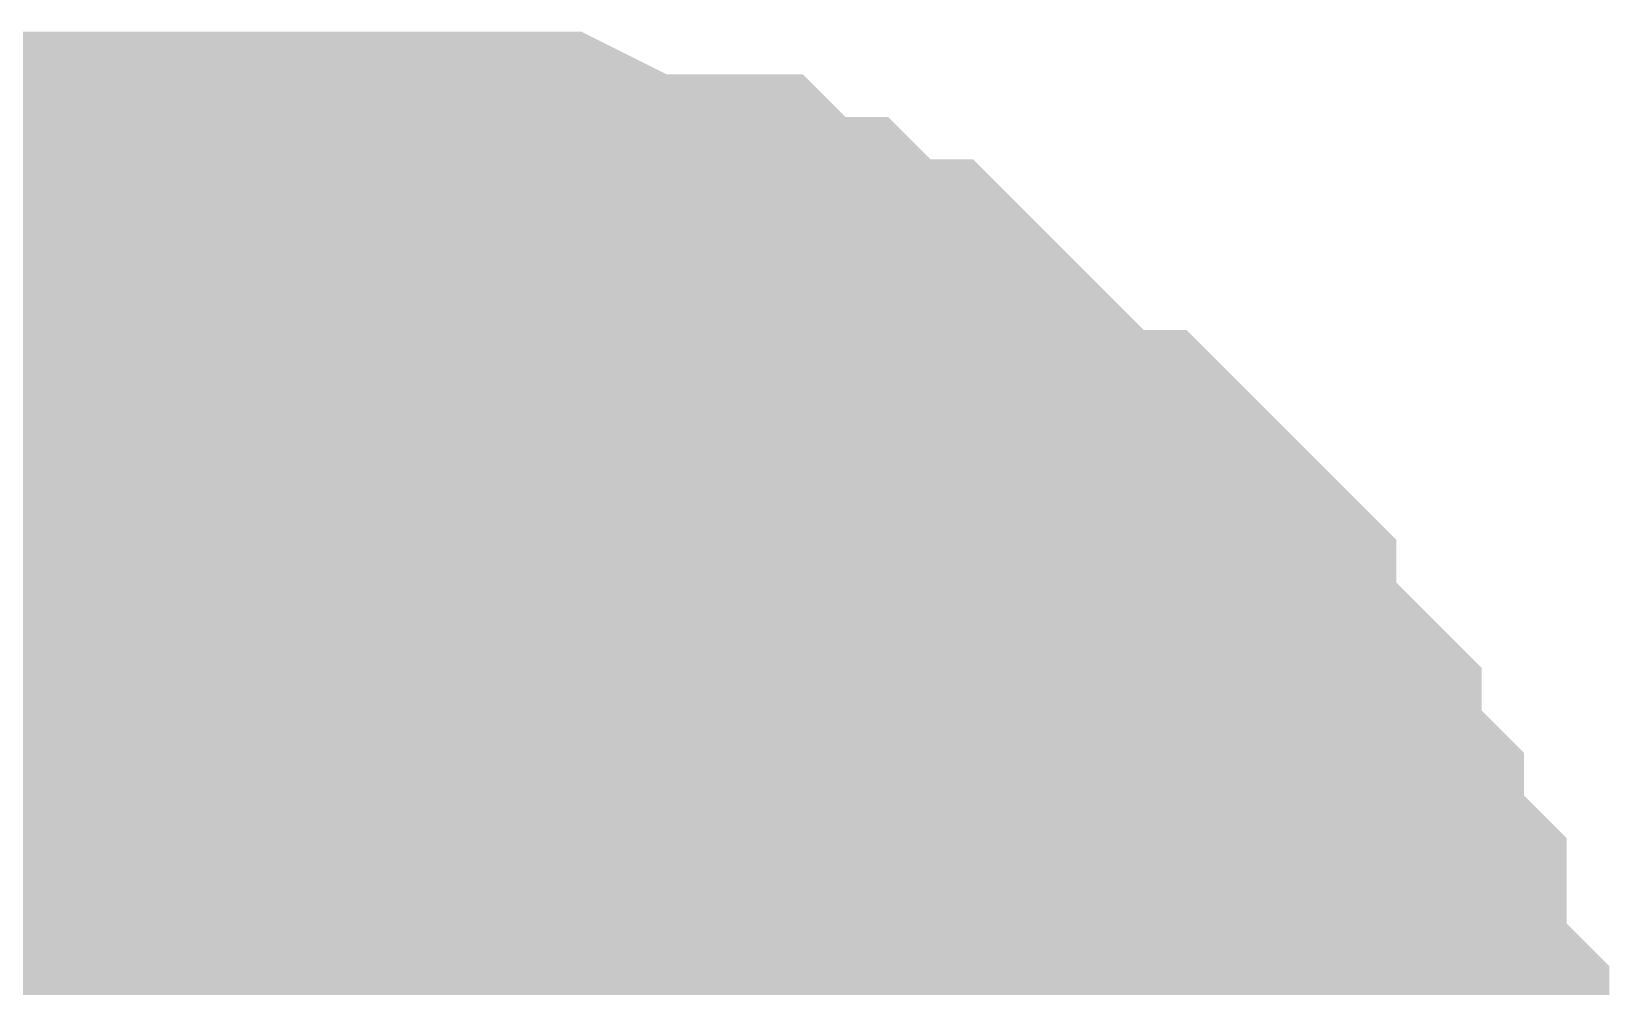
# Model space of a CAD drawing. Header units: inches. Extents: x 0 to 594, y 0 to 420.
# Drawn here: x 537.348 to 538.177, y 135.154 to 135.655 of the extents above; entities that cross this region are included whole.
import ezdxf

# ---------------------------------------------------------------- set-up
doc = ezdxf.new("R2010")
doc.units = ezdxf.units.IN
doc.layers.add('Sheet', color=255, linetype='Continuous')

msp = doc.modelspace()

# ---------------------------------------------------------------- linework, layer by layer
at = {"layer": 'Sheet'}
for points in [[(537.17579, 135.39356, 0.29972, 0.29972, 0), (537.19819, 135.41596, 0.29972, 0.29972, 0), (537.22059, 135.41596, 0.29972, 0.29972, 0), (537.24299, 135.43835, 0.29972, 0.29972, 0), (537.26539, 135.43835, 0.29972, 0.29972, 0), (537.28778, 135.46075, 0.29972, 0.29972, 0), (537.31018, 135.46075, 0.29972, 0.29972, 0), (537.33258, 135.48315, 0.29972, 0.29972, 0), (537.35498, 135.48315, 0.29972, 0.29972, 0), (537.37738, 135.48315, 0.29972, 0.29972, 0), (537.39977, 135.50555, 0.29972, 0.29972, 0), (537.42217, 135.50555, 0.29972, 0.29972, 0), (537.46697, 135.50555, 0.29972, 0.29972, 0), (537.48937, 135.50555, 0.29972, 0.29972, 0), (537.51177, 135.50555, 0.29972, 0.29972, 0)], [(537.17579, 135.39356, 0.29972, 0.29972, 0), (537.19819, 135.41596, 0.29972, 0.29972, 0), (537.22059, 135.41596, 0.29972, 0.29972, 0), (537.24299, 135.43835, 0.29972, 0.29972, 0), (537.26539, 135.43835, 0.29972, 0.29972, 0), (537.28778, 135.46075, 0.29972, 0.29972, 0), (537.31018, 135.46075, 0.29972, 0.29972, 0), (537.33258, 135.48315, 0.29972, 0.29972, 0), (537.35498, 135.48315, 0.29972, 0.29972, 0), (537.37738, 135.48315, 0.29972, 0.29972, 0), (537.39977, 135.50555, 0.29972, 0.29972, 0), (537.42217, 135.50555, 0.29972, 0.29972, 0), (537.46697, 135.50555, 0.29972, 0.29972, 0), (537.48937, 135.50555, 0.29972, 0.29972, 0), (537.51177, 135.50555, 0.29972, 0.29972, 0)], [(537.17579, 135.39356, 0.29972, 0.29972, 0), (537.19819, 135.41596, 0.29972, 0.29972, 0), (537.22059, 135.41596, 0.29972, 0.29972, 0), (537.24299, 135.43835, 0.29972, 0.29972, 0), (537.26539, 135.43835, 0.29972, 0.29972, 0), (537.28778, 135.46075, 0.29972, 0.29972, 0), (537.31018, 135.46075, 0.29972, 0.29972, 0), (537.33258, 135.48315, 0.29972, 0.29972, 0), (537.35498, 135.48315, 0.29972, 0.29972, 0), (537.37738, 135.48315, 0.29972, 0.29972, 0), (537.39977, 135.50555, 0.29972, 0.29972, 0), (537.42217, 135.50555, 0.29972, 0.29972, 0), (537.46697, 135.50555, 0.29972, 0.29972, 0), (537.48937, 135.50555, 0.29972, 0.29972, 0), (537.51177, 135.50555, 0.29972, 0.29972, 0)], [(537.17579, 135.39356, 0.29972, 0.29972, 0), (537.19819, 135.41596, 0.29972, 0.29972, 0), (537.22059, 135.41596, 0.29972, 0.29972, 0), (537.24299, 135.43835, 0.29972, 0.29972, 0), (537.26539, 135.43835, 0.29972, 0.29972, 0), (537.28778, 135.46075, 0.29972, 0.29972, 0), (537.31018, 135.46075, 0.29972, 0.29972, 0), (537.33258, 135.48315, 0.29972, 0.29972, 0), (537.35498, 135.48315, 0.29972, 0.29972, 0), (537.37738, 135.48315, 0.29972, 0.29972, 0), (537.39977, 135.50555, 0.29972, 0.29972, 0), (537.42217, 135.50555, 0.29972, 0.29972, 0), (537.46697, 135.50555, 0.29972, 0.29972, 0), (537.48937, 135.50555, 0.29972, 0.29972, 0), (537.51177, 135.50555, 0.29972, 0.29972, 0)], [(537.17579, 135.39356, 0.29972, 0.29972, 0), (537.19819, 135.41596, 0.29972, 0.29972, 0), (537.22059, 135.41596, 0.29972, 0.29972, 0), (537.24299, 135.43835, 0.29972, 0.29972, 0), (537.26539, 135.43835, 0.29972, 0.29972, 0), (537.28778, 135.46075, 0.29972, 0.29972, 0), (537.31018, 135.46075, 0.29972, 0.29972, 0), (537.33258, 135.48315, 0.29972, 0.29972, 0), (537.35498, 135.48315, 0.29972, 0.29972, 0), (537.37738, 135.48315, 0.29972, 0.29972, 0), (537.39977, 135.50555, 0.29972, 0.29972, 0), (537.42217, 135.50555, 0.29972, 0.29972, 0), (537.46697, 135.50555, 0.29972, 0.29972, 0), (537.48937, 135.50555, 0.29972, 0.29972, 0), (537.51177, 135.50555, 0.29972, 0.29972, 0)], [(537.51177, 135.50555, 0.29972, 0.29972, 0), (537.51177, 135.50555, 0.29972, 0.29972, 0)], [(537.51177, 135.50555, 0.29972, 0.29972, 0), (537.53416, 135.50555, 0.29972, 0.29972, 0), (537.55656, 135.50555, 0.29972, 0.29972, 0), (537.57896, 135.50555, 0.29972, 0.29972, 0), (537.60136, 135.50555, 0.29972, 0.29972, 0), (537.64615, 135.48315, 0.29972, 0.29972, 0), (537.66855, 135.48315, 0.29972, 0.29972, 0), (537.69095, 135.48315, 0.29972, 0.29972, 0), (537.71335, 135.46075, 0.29972, 0.29972, 0), (537.73575, 135.46075, 0.29972, 0.29972, 0), (537.75815, 135.43835, 0.29972, 0.29972, 0), (537.78054, 135.43835, 0.29972, 0.29972, 0), (537.80294, 135.41596, 0.29972, 0.29972, 0), (537.80294, 135.41596, 0.29972, 0.29972, 0), (537.82534, 135.39356, 0.29972, 0.29972, 0), (537.84774, 135.37116, 0.29972, 0.29972, 0), (537.87014, 135.34876, 0.29972, 0.29972, 0), (537.89253, 135.34876, 0.29972, 0.29972, 0), (537.91493, 135.32637, 0.29972, 0.29972, 0), (537.91493, 135.30397, 0.29972, 0.29972, 0), (537.93733, 135.28157, 0.29972, 0.29972, 0), (537.95973, 135.25917, 0.29972, 0.29972, 0), (537.95973, 135.23677, 0.29972, 0.29972, 0), (537.98213, 135.21438, 0.29972, 0.29972, 0), (537.98213, 135.19198, 0.29972, 0.29972, 0), (538.00453, 135.16958, 0.29972, 0.29972, 0), (538.00453, 135.14718, 0.29972, 0.29972, 0), (538.00453, 135.12479, 0.29972, 0.29972, 0), (538.02692, 135.10239, 0.29972, 0.29972, 0), (538.02692, 135.07999, 0.29972, 0.29972, 0), (538.02692, 135.0352, 0.29972, 0.29972, 0), (538.02692, 135.0128, 0.29972, 0.29972, 0), (538.02692, 134.9904, 0.29972, 0.29972, 0)], [(537.51177, 135.50555, 0.29972, 0.29972, 0), (537.51177, 135.50555, 0.29972, 0.29972, 0)], [(537.51177, 135.50555, 0.29972, 0.29972, 0), (537.53416, 135.50555, 0.29972, 0.29972, 0), (537.55656, 135.50555, 0.29972, 0.29972, 0), (537.57896, 135.50555, 0.29972, 0.29972, 0), (537.60136, 135.50555, 0.29972, 0.29972, 0), (537.64615, 135.48315, 0.29972, 0.29972, 0), (537.66855, 135.48315, 0.29972, 0.29972, 0), (537.69095, 135.48315, 0.29972, 0.29972, 0), (537.71335, 135.46075, 0.29972, 0.29972, 0), (537.73575, 135.46075, 0.29972, 0.29972, 0), (537.75815, 135.43835, 0.29972, 0.29972, 0), (537.78054, 135.43835, 0.29972, 0.29972, 0), (537.80294, 135.41596, 0.29972, 0.29972, 0), (537.80294, 135.41596, 0.29972, 0.29972, 0), (537.82534, 135.39356, 0.29972, 0.29972, 0), (537.84774, 135.37116, 0.29972, 0.29972, 0), (537.87014, 135.34876, 0.29972, 0.29972, 0), (537.89253, 135.34876, 0.29972, 0.29972, 0), (537.91493, 135.32637, 0.29972, 0.29972, 0), (537.91493, 135.30397, 0.29972, 0.29972, 0), (537.93733, 135.28157, 0.29972, 0.29972, 0), (537.95973, 135.25917, 0.29972, 0.29972, 0), (537.95973, 135.23677, 0.29972, 0.29972, 0), (537.98213, 135.21438, 0.29972, 0.29972, 0), (537.98213, 135.19198, 0.29972, 0.29972, 0), (538.00453, 135.16958, 0.29972, 0.29972, 0), (538.00453, 135.14718, 0.29972, 0.29972, 0), (538.00453, 135.12479, 0.29972, 0.29972, 0), (538.02692, 135.10239, 0.29972, 0.29972, 0), (538.02692, 135.07999, 0.29972, 0.29972, 0), (538.02692, 135.0352, 0.29972, 0.29972, 0), (538.02692, 135.0128, 0.29972, 0.29972, 0), (538.02692, 134.9904, 0.29972, 0.29972, 0)], [(537.51177, 135.50555, 0.29972, 0.29972, 0), (537.51177, 135.50555, 0.29972, 0.29972, 0)], [(537.51177, 135.50555, 0.29972, 0.29972, 0), (537.53416, 135.50555, 0.29972, 0.29972, 0), (537.55656, 135.50555, 0.29972, 0.29972, 0), (537.57896, 135.50555, 0.29972, 0.29972, 0), (537.60136, 135.50555, 0.29972, 0.29972, 0), (537.64615, 135.48315, 0.29972, 0.29972, 0), (537.66855, 135.48315, 0.29972, 0.29972, 0), (537.69095, 135.48315, 0.29972, 0.29972, 0), (537.71335, 135.46075, 0.29972, 0.29972, 0), (537.73575, 135.46075, 0.29972, 0.29972, 0), (537.75815, 135.43835, 0.29972, 0.29972, 0), (537.78054, 135.43835, 0.29972, 0.29972, 0), (537.80294, 135.41596, 0.29972, 0.29972, 0), (537.80294, 135.41596, 0.29972, 0.29972, 0), (537.82534, 135.39356, 0.29972, 0.29972, 0), (537.84774, 135.37116, 0.29972, 0.29972, 0), (537.87014, 135.34876, 0.29972, 0.29972, 0), (537.89253, 135.34876, 0.29972, 0.29972, 0), (537.91493, 135.32637, 0.29972, 0.29972, 0), (537.91493, 135.30397, 0.29972, 0.29972, 0), (537.93733, 135.28157, 0.29972, 0.29972, 0), (537.95973, 135.25917, 0.29972, 0.29972, 0), (537.95973, 135.23677, 0.29972, 0.29972, 0), (537.98213, 135.21438, 0.29972, 0.29972, 0), (537.98213, 135.19198, 0.29972, 0.29972, 0), (538.00453, 135.16958, 0.29972, 0.29972, 0), (538.00453, 135.14718, 0.29972, 0.29972, 0), (538.00453, 135.12479, 0.29972, 0.29972, 0), (538.02692, 135.10239, 0.29972, 0.29972, 0), (538.02692, 135.07999, 0.29972, 0.29972, 0), (538.02692, 135.0352, 0.29972, 0.29972, 0), (538.02692, 135.0128, 0.29972, 0.29972, 0), (538.02692, 134.9904, 0.29972, 0.29972, 0)], [(537.51177, 135.50555, 0.29972, 0.29972, 0), (537.51177, 135.50555, 0.29972, 0.29972, 0)], [(537.51177, 135.50555, 0.29972, 0.29972, 0), (537.53416, 135.50555, 0.29972, 0.29972, 0), (537.55656, 135.50555, 0.29972, 0.29972, 0), (537.57896, 135.50555, 0.29972, 0.29972, 0), (537.60136, 135.50555, 0.29972, 0.29972, 0), (537.64615, 135.48315, 0.29972, 0.29972, 0), (537.66855, 135.48315, 0.29972, 0.29972, 0), (537.69095, 135.48315, 0.29972, 0.29972, 0), (537.71335, 135.46075, 0.29972, 0.29972, 0), (537.73575, 135.46075, 0.29972, 0.29972, 0), (537.75815, 135.43835, 0.29972, 0.29972, 0), (537.78054, 135.43835, 0.29972, 0.29972, 0), (537.80294, 135.41596, 0.29972, 0.29972, 0), (537.80294, 135.41596, 0.29972, 0.29972, 0), (537.82534, 135.39356, 0.29972, 0.29972, 0), (537.84774, 135.37116, 0.29972, 0.29972, 0), (537.87014, 135.34876, 0.29972, 0.29972, 0), (537.89253, 135.34876, 0.29972, 0.29972, 0), (537.91493, 135.32637, 0.29972, 0.29972, 0), (537.91493, 135.30397, 0.29972, 0.29972, 0), (537.93733, 135.28157, 0.29972, 0.29972, 0), (537.95973, 135.25917, 0.29972, 0.29972, 0), (537.95973, 135.23677, 0.29972, 0.29972, 0), (537.98213, 135.21438, 0.29972, 0.29972, 0), (537.98213, 135.19198, 0.29972, 0.29972, 0), (538.00453, 135.16958, 0.29972, 0.29972, 0), (538.00453, 135.14718, 0.29972, 0.29972, 0), (538.00453, 135.12479, 0.29972, 0.29972, 0), (538.02692, 135.10239, 0.29972, 0.29972, 0), (538.02692, 135.07999, 0.29972, 0.29972, 0), (538.02692, 135.0352, 0.29972, 0.29972, 0), (538.02692, 135.0128, 0.29972, 0.29972, 0), (538.02692, 134.9904, 0.29972, 0.29972, 0)], [(537.51177, 135.50555, 0.29972, 0.29972, 0), (537.51177, 135.50555, 0.29972, 0.29972, 0)], [(537.51177, 135.50555, 0.29972, 0.29972, 0), (537.53416, 135.50555, 0.29972, 0.29972, 0), (537.55656, 135.50555, 0.29972, 0.29972, 0), (537.57896, 135.50555, 0.29972, 0.29972, 0), (537.60136, 135.50555, 0.29972, 0.29972, 0), (537.64615, 135.48315, 0.29972, 0.29972, 0), (537.66855, 135.48315, 0.29972, 0.29972, 0), (537.69095, 135.48315, 0.29972, 0.29972, 0), (537.71335, 135.46075, 0.29972, 0.29972, 0), (537.73575, 135.46075, 0.29972, 0.29972, 0), (537.75815, 135.43835, 0.29972, 0.29972, 0), (537.78054, 135.43835, 0.29972, 0.29972, 0), (537.80294, 135.41596, 0.29972, 0.29972, 0), (537.80294, 135.41596, 0.29972, 0.29972, 0), (537.82534, 135.39356, 0.29972, 0.29972, 0), (537.84774, 135.37116, 0.29972, 0.29972, 0), (537.87014, 135.34876, 0.29972, 0.29972, 0), (537.89253, 135.34876, 0.29972, 0.29972, 0), (537.91493, 135.32637, 0.29972, 0.29972, 0), (537.91493, 135.30397, 0.29972, 0.29972, 0), (537.93733, 135.28157, 0.29972, 0.29972, 0), (537.95973, 135.25917, 0.29972, 0.29972, 0), (537.95973, 135.23677, 0.29972, 0.29972, 0), (537.98213, 135.21438, 0.29972, 0.29972, 0), (537.98213, 135.19198, 0.29972, 0.29972, 0), (538.00453, 135.16958, 0.29972, 0.29972, 0), (538.00453, 135.14718, 0.29972, 0.29972, 0), (538.00453, 135.12479, 0.29972, 0.29972, 0), (538.02692, 135.10239, 0.29972, 0.29972, 0), (538.02692, 135.07999, 0.29972, 0.29972, 0), (538.02692, 135.0352, 0.29972, 0.29972, 0), (538.02692, 135.0128, 0.29972, 0.29972, 0), (538.02692, 134.9904, 0.29972, 0.29972, 0)], [(537.28778, 135.46075, 0.09906, 0.09906, 0), (537.31018, 135.46075, 0.09906, 0.09906, 0), (537.33258, 135.48315, 0.09906, 0.09906, 0), (537.35498, 135.48315, 0.09906, 0.09906, 0), (537.37738, 135.48315, 0.09906, 0.09906, 0), (537.39977, 135.50555, 0.09906, 0.09906, 0), (537.42217, 135.50555, 0.09906, 0.09906, 0), (537.46697, 135.50555, 0.09906, 0.09906, 0), (537.48937, 135.50555, 0.09906, 0.09906, 0), (537.51177, 135.50555, 0.09906, 0.09906, 0)], [(537.28778, 135.46075, 0.09906, 0.09906, 0), (537.31018, 135.46075, 0.09906, 0.09906, 0), (537.33258, 135.48315, 0.09906, 0.09906, 0), (537.35498, 135.48315, 0.09906, 0.09906, 0), (537.37738, 135.48315, 0.09906, 0.09906, 0), (537.39977, 135.50555, 0.09906, 0.09906, 0), (537.42217, 135.50555, 0.09906, 0.09906, 0), (537.46697, 135.50555, 0.09906, 0.09906, 0), (537.48937, 135.50555, 0.09906, 0.09906, 0), (537.51177, 135.50555, 0.09906, 0.09906, 0)], [(537.28778, 135.46075, 0.09906, 0.09906, 0), (537.31018, 135.46075, 0.09906, 0.09906, 0), (537.33258, 135.48315, 0.09906, 0.09906, 0), (537.35498, 135.48315, 0.09906, 0.09906, 0), (537.37738, 135.48315, 0.09906, 0.09906, 0), (537.39977, 135.50555, 0.09906, 0.09906, 0), (537.42217, 135.50555, 0.09906, 0.09906, 0), (537.46697, 135.50555, 0.09906, 0.09906, 0), (537.48937, 135.50555, 0.09906, 0.09906, 0), (537.51177, 135.50555, 0.09906, 0.09906, 0)], [(537.28778, 135.46075, 0.09906, 0.09906, 0), (537.31018, 135.46075, 0.09906, 0.09906, 0), (537.33258, 135.48315, 0.09906, 0.09906, 0), (537.35498, 135.48315, 0.09906, 0.09906, 0), (537.37738, 135.48315, 0.09906, 0.09906, 0), (537.39977, 135.50555, 0.09906, 0.09906, 0), (537.42217, 135.50555, 0.09906, 0.09906, 0), (537.46697, 135.50555, 0.09906, 0.09906, 0), (537.48937, 135.50555, 0.09906, 0.09906, 0), (537.51177, 135.50555, 0.09906, 0.09906, 0)], [(537.28778, 135.46075, 0.09906, 0.09906, 0), (537.31018, 135.46075, 0.09906, 0.09906, 0), (537.33258, 135.48315, 0.09906, 0.09906, 0), (537.35498, 135.48315, 0.09906, 0.09906, 0), (537.37738, 135.48315, 0.09906, 0.09906, 0), (537.39977, 135.50555, 0.09906, 0.09906, 0), (537.42217, 135.50555, 0.09906, 0.09906, 0), (537.46697, 135.50555, 0.09906, 0.09906, 0), (537.48937, 135.50555, 0.09906, 0.09906, 0), (537.51177, 135.50555, 0.09906, 0.09906, 0)], [(537.51177, 135.50555, 0.09906, 0.09906, 0), (537.51177, 135.50555, 0.09906, 0.09906, 0)], [(537.51177, 135.50555, 0.09906, 0.09906, 0), (537.53416, 135.50555, 0.09906, 0.09906, 0), (537.55656, 135.50555, 0.09906, 0.09906, 0), (537.57896, 135.50555, 0.09906, 0.09906, 0), (537.60136, 135.50555, 0.09906, 0.09906, 0), (537.64615, 135.48315, 0.09906, 0.09906, 0), (537.66855, 135.48315, 0.09906, 0.09906, 0), (537.69095, 135.48315, 0.09906, 0.09906, 0), (537.71335, 135.46075, 0.09906, 0.09906, 0), (537.73575, 135.46075, 0.09906, 0.09906, 0), (537.75815, 135.43835, 0.09906, 0.09906, 0), (537.78054, 135.43835, 0.09906, 0.09906, 0), (537.80294, 135.41596, 0.09906, 0.09906, 0), (537.80294, 135.41596, 0.09906, 0.09906, 0), (537.82534, 135.39356, 0.09906, 0.09906, 0), (537.84774, 135.37116, 0.09906, 0.09906, 0), (537.87014, 135.34876, 0.09906, 0.09906, 0), (537.89253, 135.34876, 0.09906, 0.09906, 0), (537.91493, 135.32637, 0.09906, 0.09906, 0), (537.91493, 135.30397, 0.09906, 0.09906, 0), (537.93733, 135.28157, 0.09906, 0.09906, 0), (537.95973, 135.25917, 0.09906, 0.09906, 0), (537.95973, 135.23677, 0.09906, 0.09906, 0), (537.98213, 135.21438, 0.09906, 0.09906, 0), (537.98213, 135.19198, 0.09906, 0.09906, 0), (538.00453, 135.16958, 0.09906, 0.09906, 0), (538.00453, 135.14718, 0.09906, 0.09906, 0), (538.00453, 135.12479, 0.09906, 0.09906, 0), (538.02692, 135.10239, 0.09906, 0.09906, 0)], [(537.51177, 135.50555, 0.09906, 0.09906, 0), (537.51177, 135.50555, 0.09906, 0.09906, 0)], [(537.51177, 135.50555, 0.09906, 0.09906, 0), (537.53416, 135.50555, 0.09906, 0.09906, 0), (537.55656, 135.50555, 0.09906, 0.09906, 0), (537.57896, 135.50555, 0.09906, 0.09906, 0), (537.60136, 135.50555, 0.09906, 0.09906, 0), (537.64615, 135.48315, 0.09906, 0.09906, 0), (537.66855, 135.48315, 0.09906, 0.09906, 0), (537.69095, 135.48315, 0.09906, 0.09906, 0), (537.71335, 135.46075, 0.09906, 0.09906, 0), (537.73575, 135.46075, 0.09906, 0.09906, 0), (537.75815, 135.43835, 0.09906, 0.09906, 0), (537.78054, 135.43835, 0.09906, 0.09906, 0), (537.80294, 135.41596, 0.09906, 0.09906, 0), (537.80294, 135.41596, 0.09906, 0.09906, 0), (537.82534, 135.39356, 0.09906, 0.09906, 0), (537.84774, 135.37116, 0.09906, 0.09906, 0), (537.87014, 135.34876, 0.09906, 0.09906, 0), (537.89253, 135.34876, 0.09906, 0.09906, 0), (537.91493, 135.32637, 0.09906, 0.09906, 0), (537.91493, 135.30397, 0.09906, 0.09906, 0), (537.93733, 135.28157, 0.09906, 0.09906, 0), (537.95973, 135.25917, 0.09906, 0.09906, 0), (537.95973, 135.23677, 0.09906, 0.09906, 0), (537.98213, 135.21438, 0.09906, 0.09906, 0), (537.98213, 135.19198, 0.09906, 0.09906, 0), (538.00453, 135.16958, 0.09906, 0.09906, 0), (538.00453, 135.14718, 0.09906, 0.09906, 0), (538.00453, 135.12479, 0.09906, 0.09906, 0), (538.02692, 135.10239, 0.09906, 0.09906, 0)], [(537.51177, 135.50555, 0.09906, 0.09906, 0), (537.51177, 135.50555, 0.09906, 0.09906, 0)], [(537.51177, 135.50555, 0.09906, 0.09906, 0), (537.53416, 135.50555, 0.09906, 0.09906, 0), (537.55656, 135.50555, 0.09906, 0.09906, 0), (537.57896, 135.50555, 0.09906, 0.09906, 0), (537.60136, 135.50555, 0.09906, 0.09906, 0), (537.64615, 135.48315, 0.09906, 0.09906, 0), (537.66855, 135.48315, 0.09906, 0.09906, 0), (537.69095, 135.48315, 0.09906, 0.09906, 0), (537.71335, 135.46075, 0.09906, 0.09906, 0), (537.73575, 135.46075, 0.09906, 0.09906, 0), (537.75815, 135.43835, 0.09906, 0.09906, 0), (537.78054, 135.43835, 0.09906, 0.09906, 0), (537.80294, 135.41596, 0.09906, 0.09906, 0), (537.80294, 135.41596, 0.09906, 0.09906, 0), (537.82534, 135.39356, 0.09906, 0.09906, 0), (537.84774, 135.37116, 0.09906, 0.09906, 0), (537.87014, 135.34876, 0.09906, 0.09906, 0), (537.89253, 135.34876, 0.09906, 0.09906, 0), (537.91493, 135.32637, 0.09906, 0.09906, 0), (537.91493, 135.30397, 0.09906, 0.09906, 0), (537.93733, 135.28157, 0.09906, 0.09906, 0), (537.95973, 135.25917, 0.09906, 0.09906, 0), (537.95973, 135.23677, 0.09906, 0.09906, 0), (537.98213, 135.21438, 0.09906, 0.09906, 0), (537.98213, 135.19198, 0.09906, 0.09906, 0), (538.00453, 135.16958, 0.09906, 0.09906, 0), (538.00453, 135.14718, 0.09906, 0.09906, 0), (538.00453, 135.12479, 0.09906, 0.09906, 0), (538.02692, 135.10239, 0.09906, 0.09906, 0)], [(537.51177, 135.50555, 0.09906, 0.09906, 0), (537.51177, 135.50555, 0.09906, 0.09906, 0)], [(537.51177, 135.50555, 0.09906, 0.09906, 0), (537.53416, 135.50555, 0.09906, 0.09906, 0), (537.55656, 135.50555, 0.09906, 0.09906, 0), (537.57896, 135.50555, 0.09906, 0.09906, 0), (537.60136, 135.50555, 0.09906, 0.09906, 0), (537.64615, 135.48315, 0.09906, 0.09906, 0), (537.66855, 135.48315, 0.09906, 0.09906, 0), (537.69095, 135.48315, 0.09906, 0.09906, 0), (537.71335, 135.46075, 0.09906, 0.09906, 0), (537.73575, 135.46075, 0.09906, 0.09906, 0), (537.75815, 135.43835, 0.09906, 0.09906, 0), (537.78054, 135.43835, 0.09906, 0.09906, 0), (537.80294, 135.41596, 0.09906, 0.09906, 0), (537.80294, 135.41596, 0.09906, 0.09906, 0), (537.82534, 135.39356, 0.09906, 0.09906, 0), (537.84774, 135.37116, 0.09906, 0.09906, 0), (537.87014, 135.34876, 0.09906, 0.09906, 0), (537.89253, 135.34876, 0.09906, 0.09906, 0), (537.91493, 135.32637, 0.09906, 0.09906, 0), (537.91493, 135.30397, 0.09906, 0.09906, 0), (537.93733, 135.28157, 0.09906, 0.09906, 0), (537.95973, 135.25917, 0.09906, 0.09906, 0), (537.95973, 135.23677, 0.09906, 0.09906, 0), (537.98213, 135.21438, 0.09906, 0.09906, 0), (537.98213, 135.19198, 0.09906, 0.09906, 0), (538.00453, 135.16958, 0.09906, 0.09906, 0), (538.00453, 135.14718, 0.09906, 0.09906, 0), (538.00453, 135.12479, 0.09906, 0.09906, 0), (538.02692, 135.10239, 0.09906, 0.09906, 0)], [(537.51177, 135.50555, 0.09906, 0.09906, 0), (537.51177, 135.50555, 0.09906, 0.09906, 0)], [(537.51177, 135.50555, 0.09906, 0.09906, 0), (537.53416, 135.50555, 0.09906, 0.09906, 0), (537.55656, 135.50555, 0.09906, 0.09906, 0), (537.57896, 135.50555, 0.09906, 0.09906, 0), (537.60136, 135.50555, 0.09906, 0.09906, 0), (537.64615, 135.48315, 0.09906, 0.09906, 0), (537.66855, 135.48315, 0.09906, 0.09906, 0), (537.69095, 135.48315, 0.09906, 0.09906, 0), (537.71335, 135.46075, 0.09906, 0.09906, 0), (537.73575, 135.46075, 0.09906, 0.09906, 0), (537.75815, 135.43835, 0.09906, 0.09906, 0), (537.78054, 135.43835, 0.09906, 0.09906, 0), (537.80294, 135.41596, 0.09906, 0.09906, 0), (537.80294, 135.41596, 0.09906, 0.09906, 0), (537.82534, 135.39356, 0.09906, 0.09906, 0), (537.84774, 135.37116, 0.09906, 0.09906, 0), (537.87014, 135.34876, 0.09906, 0.09906, 0), (537.89253, 135.34876, 0.09906, 0.09906, 0), (537.91493, 135.32637, 0.09906, 0.09906, 0), (537.91493, 135.30397, 0.09906, 0.09906, 0), (537.93733, 135.28157, 0.09906, 0.09906, 0), (537.95973, 135.25917, 0.09906, 0.09906, 0), (537.95973, 135.23677, 0.09906, 0.09906, 0), (537.98213, 135.21438, 0.09906, 0.09906, 0), (537.98213, 135.19198, 0.09906, 0.09906, 0), (538.00453, 135.16958, 0.09906, 0.09906, 0), (538.00453, 135.14718, 0.09906, 0.09906, 0), (538.00453, 135.12479, 0.09906, 0.09906, 0), (538.02692, 135.10239, 0.09906, 0.09906, 0)]]:
    msp.add_lwpolyline(points, format="xyseb", dxfattribs=at)
msp.add_lwpolyline([(537.24602, 135, 0.508, 0.508, 1), (537.75402, 135, 0.508, 0.508, 1)], format="xyseb", close=True, dxfattribs=at)

doc.saveas('drawing.dxf')
